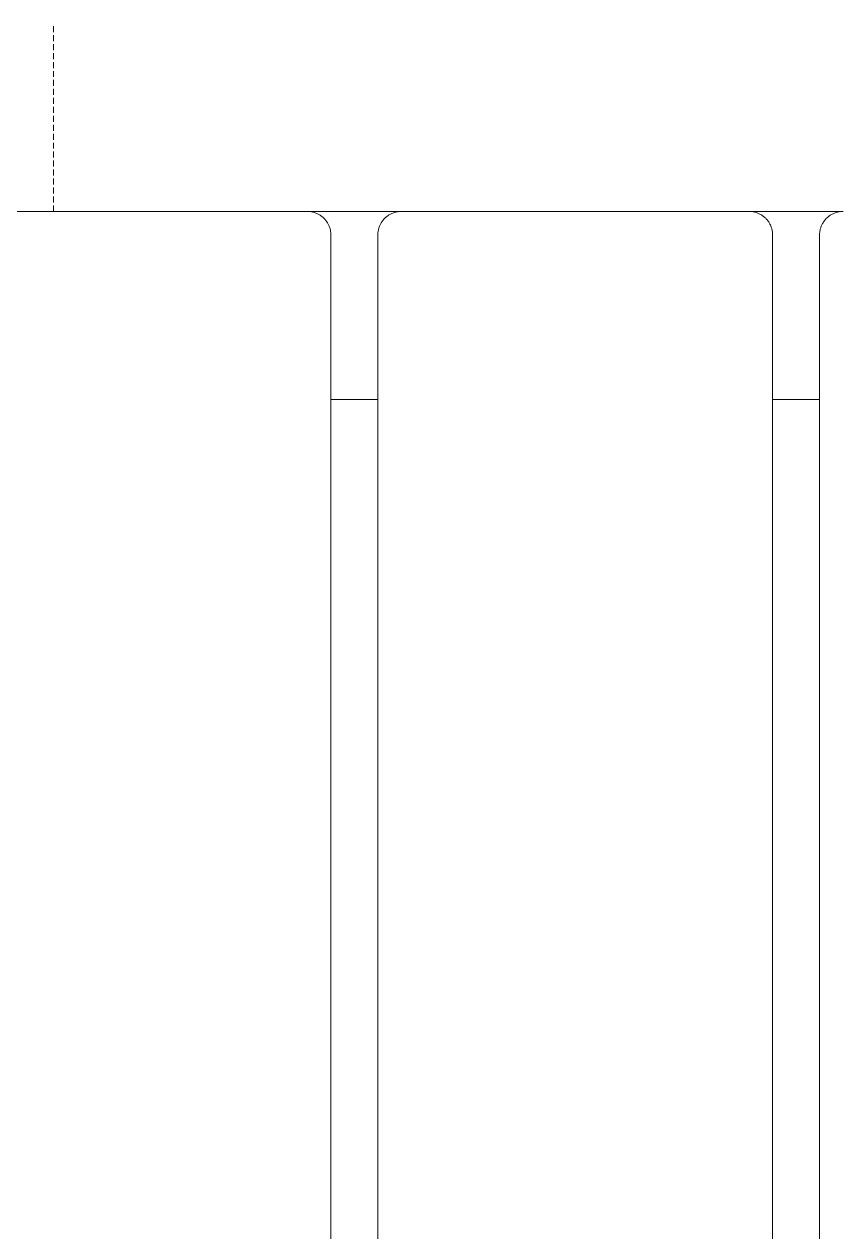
# Model space of a CAD drawing. Header units: millimetres. Extents: x -402 to 3954, y -41 to 3282.
# Drawn here: x 25.4 to 199.6, y 1485.9 to 1742.7 of the extents above; entities that cross this region are included whole.
import ezdxf

# ---------------------------------------------------------------- set-up
doc = ezdxf.new("R2010")
doc.units = ezdxf.units.MM
doc.linetypes.add('HIDDEN', pattern=[1.905, 1.27, -0.635])
doc.layers.add('ZANO_R', color=7, linetype='Continuous', lineweight=0)
doc.layers.add('ZANO_R_przerywana', color=7, linetype='HIDDEN', lineweight=0)

msp = doc.modelspace()

# ---------------------------------------------------------------- linework, layer by layer
at = {"layer": 'ZANO_R'}
for p, q in [((85.63, 1702.91), (11.63, 1702.91)), ((85.8, 1702.9), (85.63, 1702.91)), ((105.52, 1702.91), (85.74, 1702.91)), ((85.97, 1702.89), (85.8, 1702.9)), ((86.14, 1702.88), (85.97, 1702.89)), ((86.31, 1702.86), (86.14, 1702.88)), ((86.48, 1702.83), (86.31, 1702.86)), ((86.65, 1702.8), (86.48, 1702.83)), ((86.82, 1702.76), (86.65, 1702.8)), ((86.98, 1702.72), (86.82, 1702.76)), ((87.14, 1702.67), (86.98, 1702.72)), ((104.12, 1702.67), (104.28, 1702.72)), ((104.28, 1702.72), (104.45, 1702.76)), ((104.45, 1702.76), (104.61, 1702.8)), ((104.61, 1702.8), (104.78, 1702.83)), ((104.78, 1702.83), (104.95, 1702.86)), ((104.95, 1702.86), (105.12, 1702.88)), ((105.12, 1702.88), (105.29, 1702.89)), ((105.29, 1702.89), (105.46, 1702.9)), ((105.46, 1702.9), (105.63, 1702.91)), ((179.63, 1702.91), (105.63, 1702.91)), ((179.8, 1702.9), (179.63, 1702.91)), ((199.52, 1702.91), (179.74, 1702.91)), ((179.97, 1702.89), (179.8, 1702.9)), ((180.14, 1702.88), (179.97, 1702.89)), ((180.31, 1702.86), (180.14, 1702.88)), ((180.48, 1702.83), (180.31, 1702.86)), ((180.65, 1702.8), (180.48, 1702.83)), ((180.82, 1702.76), (180.65, 1702.8)), ((180.98, 1702.72), (180.82, 1702.76)), ((181.14, 1702.67), (180.98, 1702.72)), ((198.12, 1702.67), (198.28, 1702.72)), ((198.28, 1702.72), (198.45, 1702.76)), ((198.45, 1702.76), (198.61, 1702.8)), ((198.61, 1702.8), (198.78, 1702.83)), ((198.78, 1702.83), (198.95, 1702.86)), ((198.95, 1702.86), (199.12, 1702.88)), ((199.12, 1702.88), (199.29, 1702.89)), ((199.29, 1702.89), (199.46, 1702.9)), ((199.46, 1702.9), (199.63, 1702.91)), ((87.31, 1702.62), (87.14, 1702.67)), ((87.47, 1702.56), (87.31, 1702.62)), ((87.62, 1702.49), (87.47, 1702.56)), ((87.78, 1702.42), (87.62, 1702.49)), ((87.93, 1702.34), (87.78, 1702.42)), ((88.08, 1702.26), (87.93, 1702.34)), ((88.23, 1702.18), (88.08, 1702.26)), ((88.37, 1702.09), (88.23, 1702.18)), ((88.51, 1701.99), (88.37, 1702.09)), ((88.65, 1701.89), (88.51, 1701.99)), ((88.79, 1701.78), (88.65, 1701.89)), ((88.92, 1701.67), (88.79, 1701.78)), ((89.04, 1701.56), (88.92, 1701.67)), ((89.17, 1701.44), (89.04, 1701.56)), ((89.29, 1701.32), (89.17, 1701.44)), ((89.4, 1701.19), (89.29, 1701.32)), ((89.51, 1701.06), (89.4, 1701.19)), ((89.62, 1700.93), (89.51, 1701.06)), ((89.72, 1700.79), (89.62, 1700.93)), ((89.81, 1700.65), (89.72, 1700.79)), ((89.9, 1700.5), (89.81, 1700.65)), ((89.99, 1700.36), (89.9, 1700.5)), ((90.07, 1700.21), (89.99, 1700.36)), ((90.15, 1700.05), (90.07, 1700.21)), ((101.12, 1700.05), (101.19, 1700.21)), ((101.19, 1700.21), (101.27, 1700.36)), ((101.27, 1700.36), (101.36, 1700.5)), ((101.36, 1700.5), (101.45, 1700.65)), ((101.45, 1700.65), (101.55, 1700.79)), ((101.55, 1700.79), (101.65, 1700.93)), ((101.65, 1700.93), (101.75, 1701.06)), ((101.75, 1701.06), (101.86, 1701.19)), ((101.86, 1701.19), (101.98, 1701.32)), ((101.98, 1701.32), (102.1, 1701.44)), ((102.1, 1701.44), (102.22, 1701.56)), ((102.22, 1701.56), (102.35, 1701.67)), ((102.35, 1701.67), (102.48, 1701.78)), ((102.48, 1701.78), (102.61, 1701.89)), ((102.61, 1701.89), (102.75, 1701.99)), ((102.75, 1701.99), (102.89, 1702.09)), ((102.89, 1702.09), (103.03, 1702.18)), ((103.03, 1702.18), (103.18, 1702.26)), ((103.18, 1702.26), (103.33, 1702.34)), ((103.33, 1702.34), (103.48, 1702.42)), ((103.48, 1702.42), (103.64, 1702.49)), ((103.64, 1702.49), (103.8, 1702.56)), ((103.8, 1702.56), (103.96, 1702.62)), ((103.96, 1702.62), (104.12, 1702.67)), ((181.31, 1702.62), (181.14, 1702.67)), ((181.47, 1702.56), (181.31, 1702.62)), ((181.62, 1702.49), (181.47, 1702.56)), ((181.78, 1702.42), (181.62, 1702.49)), ((181.93, 1702.34), (181.78, 1702.42)), ((182.08, 1702.26), (181.93, 1702.34)), ((182.23, 1702.18), (182.08, 1702.26)), ((182.37, 1702.09), (182.23, 1702.18)), ((182.51, 1701.99), (182.37, 1702.09)), ((182.65, 1701.89), (182.51, 1701.99)), ((182.79, 1701.78), (182.65, 1701.89)), ((182.92, 1701.67), (182.79, 1701.78)), ((183.04, 1701.56), (182.92, 1701.67)), ((183.17, 1701.44), (183.04, 1701.56)), ((183.29, 1701.32), (183.17, 1701.44)), ((183.4, 1701.19), (183.29, 1701.32)), ((183.51, 1701.06), (183.4, 1701.19)), ((183.62, 1700.93), (183.51, 1701.06)), ((183.72, 1700.79), (183.62, 1700.93)), ((183.81, 1700.65), (183.72, 1700.79)), ((183.9, 1700.5), (183.81, 1700.65)), ((183.99, 1700.36), (183.9, 1700.5)), ((184.07, 1700.21), (183.99, 1700.36)), ((184.15, 1700.05), (184.07, 1700.21)), ((195.12, 1700.05), (195.19, 1700.21)), ((195.19, 1700.21), (195.27, 1700.36)), ((195.27, 1700.36), (195.36, 1700.5)), ((195.36, 1700.5), (195.45, 1700.65)), ((195.45, 1700.65), (195.55, 1700.79)), ((195.55, 1700.79), (195.65, 1700.93)), ((195.65, 1700.93), (195.75, 1701.06)), ((195.75, 1701.06), (195.86, 1701.19)), ((195.86, 1701.19), (195.98, 1701.32)), ((195.98, 1701.32), (196.1, 1701.44)), ((196.1, 1701.44), (196.22, 1701.56)), ((196.22, 1701.56), (196.35, 1701.67)), ((196.35, 1701.67), (196.48, 1701.78)), ((196.48, 1701.78), (196.61, 1701.89)), ((196.61, 1701.89), (196.75, 1701.99)), ((196.75, 1701.99), (196.89, 1702.09)), ((196.89, 1702.09), (197.03, 1702.18)), ((197.03, 1702.18), (197.18, 1702.26)), ((197.18, 1702.26), (197.33, 1702.34)), ((197.33, 1702.34), (197.48, 1702.42)), ((197.48, 1702.42), (197.64, 1702.49)), ((197.64, 1702.49), (197.8, 1702.56)), ((197.8, 1702.56), (197.96, 1702.62)), ((197.96, 1702.62), (198.12, 1702.67)), ((90.22, 1699.9), (90.15, 1700.05)), ((90.28, 1699.74), (90.22, 1699.9)), ((90.34, 1699.58), (90.28, 1699.74)), ((90.4, 1699.42), (90.34, 1699.58)), ((90.45, 1699.25), (90.4, 1699.42)), ((90.49, 1699.09), (90.45, 1699.25)), ((90.53, 1698.92), (90.49, 1699.09)), ((90.56, 1698.75), (90.53, 1698.92)), ((90.58, 1698.59), (90.56, 1698.75)), ((90.61, 1698.42), (90.58, 1698.59)), ((90.62, 1698.25), (90.61, 1698.42)), ((90.63, 1698.08), (90.62, 1698.25)), ((90.63, 1697.91), (90.63, 1698.08)), ((90.63, 1697.91), (90.63, 1257.91)), ((100.63, 1698.08), (100.64, 1698.25)), ((100.63, 1697.91), (100.63, 1698.08)), ((100.63, 1257.91), (100.63, 1697.91)), ((100.64, 1698.25), (100.66, 1698.42)), ((100.66, 1698.42), (100.68, 1698.59)), ((100.68, 1698.59), (100.7, 1698.75)), ((100.7, 1698.75), (100.74, 1698.92)), ((100.74, 1698.92), (100.77, 1699.09)), ((100.77, 1699.09), (100.82, 1699.25)), ((100.82, 1699.25), (100.87, 1699.42)), ((100.87, 1699.42), (100.92, 1699.58)), ((100.92, 1699.58), (100.98, 1699.74)), ((100.98, 1699.74), (101.05, 1699.9)), ((101.05, 1699.9), (101.12, 1700.05)), ((184.22, 1699.9), (184.15, 1700.05)), ((184.28, 1699.74), (184.22, 1699.9)), ((184.34, 1699.58), (184.28, 1699.74)), ((184.4, 1699.42), (184.34, 1699.58)), ((184.45, 1699.25), (184.4, 1699.42)), ((184.49, 1699.09), (184.45, 1699.25)), ((184.53, 1698.92), (184.49, 1699.09)), ((184.56, 1698.75), (184.53, 1698.92)), ((184.58, 1698.59), (184.56, 1698.75)), ((184.61, 1698.42), (184.58, 1698.59)), ((184.62, 1698.25), (184.61, 1698.42)), ((184.63, 1698.08), (184.62, 1698.25)), ((184.63, 1697.91), (184.63, 1698.08)), ((184.63, 1697.91), (184.63, 1257.91)), ((194.63, 1698.08), (194.64, 1698.25)), ((194.63, 1697.91), (194.63, 1698.08)), ((194.63, 1257.91), (194.63, 1697.91)), ((194.64, 1698.25), (194.66, 1698.42)), ((194.66, 1698.42), (194.68, 1698.59)), ((194.68, 1698.59), (194.7, 1698.75)), ((194.7, 1698.75), (194.74, 1698.92)), ((194.74, 1698.92), (194.77, 1699.09)), ((194.77, 1699.09), (194.82, 1699.25)), ((194.82, 1699.25), (194.87, 1699.42)), ((194.87, 1699.42), (194.92, 1699.58)), ((194.92, 1699.58), (194.98, 1699.74)), ((194.98, 1699.74), (195.05, 1699.9)), ((195.05, 1699.9), (195.12, 1700.05)), ((90.63, 1662.91), (100.63, 1662.91)), ((184.63, 1662.91), (194.63, 1662.91))]:
    msp.add_line(p, q, dxfattribs=at)
at = {"layer": 'ZANO_R_przerywana'}
msp.add_line((31.63, 1702.91), (31.63, 1742.72), dxfattribs=at)

doc.saveas('drawing.dxf')
